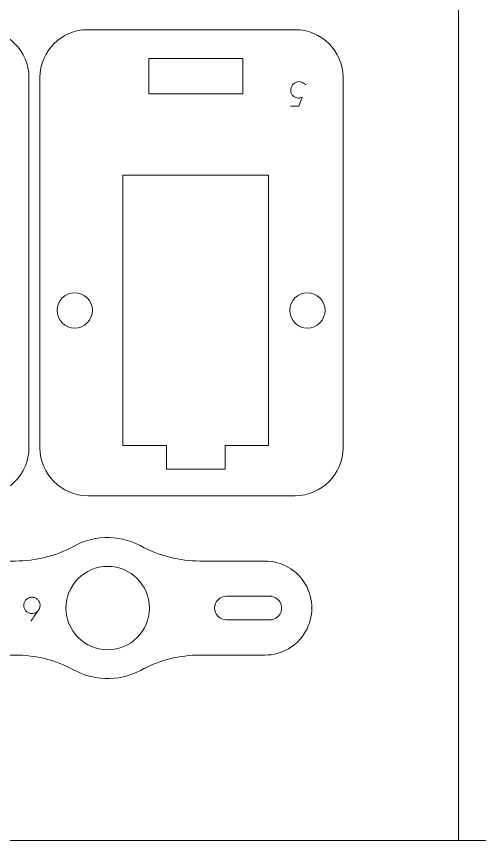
# Model space of a CAD drawing. Header units: millimetres. Extents: x 1 to 3601, y 1 to 1216.
# Drawn here: x 563.1 to 602.5, y 1.5 to 71.6 of the extents above; entities that cross this region are included whole.
import ezdxf

# ---------------------------------------------------------------- set-up
doc = ezdxf.new("R2010")
doc.units = ezdxf.units.MM
doc.layers.get('0').update_dxf_attribs({"lineweight": 5})
for name, color, linetype, lineweight in [('MARCATGE', 1, 'Continuous', 5), ('NO IMPRES', 5, 'Continuous', 5), ('TALL 1', 4, 'Continuous', 5)]:
    doc.layers.add(name, color=color, linetype=linetype, lineweight=lineweight)

msp = doc.modelspace()

# ---------------------------------------------------------------- linework, layer by layer
for points, knots in [([(538.39, 34.886), (538.39, 34.886), (538.39, 66.391), (538.39, 66.391), (538.39, 66.391), (538.39, 68.628), (540.22, 70.458), (542.457, 70.458), (542.457, 70.458), (542.457, 70.458), (560.121, 70.458), (560.121, 70.458), (560.121, 70.458), (562.358, 70.458), (564.188, 68.628), (564.188, 66.391), (564.188, 66.391), (564.188, 66.391), (564.188, 34.886), (564.188, 34.886), (564.188, 34.886), (564.188, 32.649), (562.358, 30.818), (560.121, 30.818), (560.121, 30.818), (560.121, 30.818), (542.457, 30.818), (542.457, 30.818), (542.457, 30.818), (540.22, 30.818), (538.39, 32.649), (538.39, 34.886)], [0, 0, 0, 0, 0.111111, 0.111111, 0.111111, 0.111111, 0.222222, 0.222222, 0.222222, 0.222222, 0.333333, 0.333333, 0.333333, 0.333333, 0.444444, 0.444444, 0.444444, 0.444444, 0.555556, 0.555556, 0.555556, 0.555556, 0.666667, 0.666667, 0.666667, 0.666667, 0.777778, 0.777778, 0.777778, 0.777778, 1, 1, 1, 1]), ([(565.118, 34.886), (565.118, 34.886), (565.118, 66.391), (565.118, 66.391), (565.118, 66.391), (565.118, 68.628), (566.948, 70.458), (569.185, 70.458), (569.185, 70.458), (569.185, 70.458), (586.849, 70.458), (586.849, 70.458), (586.849, 70.458), (589.086, 70.458), (590.916, 68.628), (590.916, 66.391), (590.916, 66.391), (590.916, 66.391), (590.916, 34.886), (590.916, 34.886), (590.916, 34.886), (590.916, 32.649), (589.086, 30.818), (586.849, 30.818), (586.849, 30.818), (586.849, 30.818), (569.185, 30.818), (569.185, 30.818), (569.185, 30.818), (566.948, 30.818), (565.118, 32.649), (565.118, 34.886)], [0, 0, 0, 0, 0.111111, 0.111111, 0.111111, 0.111111, 0.222222, 0.222222, 0.222222, 0.222222, 0.333333, 0.333333, 0.333333, 0.333333, 0.444444, 0.444444, 0.444444, 0.444444, 0.555556, 0.555556, 0.555556, 0.555556, 0.666667, 0.666667, 0.666667, 0.666667, 0.777778, 0.777778, 0.777778, 0.777778, 1, 1, 1, 1]), ([(573.792, 16.007), (573.792, 16.007), (574.015, 16.136), (574.015, 16.136), (574.015, 16.136), (572.215, 15.037), (569.913, 14.939), (567.982, 16.007), (567.982, 16.007), (566.501, 16.827), (564.735, 17.257), (563.041, 17.257), (563.041, 17.257), (563.041, 17.257), (535.688, 17.257), (535.688, 17.257), (535.688, 17.257), (534.259, 17.257), (532.938, 18.019), (532.224, 19.257), (532.224, 19.257), (531.509, 20.494), (531.509, 22.019), (532.224, 23.257), (532.224, 23.257), (532.938, 24.494), (534.259, 25.257), (535.688, 25.257), (535.688, 25.257), (535.688, 25.257), (563.041, 25.257), (563.041, 25.257), (563.041, 25.257), (564.735, 25.257), (566.501, 25.687), (567.982, 26.507), (567.982, 26.507), (569.904, 27.57), (572.194, 27.478), (573.99, 26.393), (573.99, 26.393), (573.99, 26.393), (573.792, 26.507), (573.792, 26.507), (573.792, 26.507), (575.274, 25.687), (577.04, 25.257), (578.733, 25.257), (578.733, 25.257), (578.733, 25.257), (584.26, 25.257), (584.26, 25.257), (584.26, 25.257), (585.69, 25.257), (587.01, 24.494), (587.725, 23.257), (587.725, 23.257), (588.439, 22.019), (588.439, 20.494), (587.725, 19.257), (587.725, 19.257), (587.01, 18.019), (585.69, 17.257), (584.26, 17.257), (584.26, 17.257), (584.26, 17.257), (578.733, 17.257), (578.733, 17.257), (578.733, 17.257), (577.04, 17.257), (575.274, 16.827), (573.792, 16.007)], [0, 0, 0, 0, 0.052632, 0.052632, 0.052632, 0.052632, 0.105263, 0.105263, 0.105263, 0.105263, 0.157895, 0.157895, 0.157895, 0.157895, 0.210526, 0.210526, 0.210526, 0.210526, 0.263158, 0.263158, 0.263158, 0.263158, 0.315789, 0.315789, 0.315789, 0.315789, 0.368421, 0.368421, 0.368421, 0.368421, 0.421053, 0.421053, 0.421053, 0.421053, 0.473684, 0.473684, 0.473684, 0.473684, 0.526316, 0.526316, 0.526316, 0.526316, 0.578947, 0.578947, 0.578947, 0.578947, 0.631579, 0.631579, 0.631579, 0.631579, 0.684211, 0.684211, 0.684211, 0.684211, 0.736842, 0.736842, 0.736842, 0.736842, 0.789474, 0.789474, 0.789474, 0.789474, 0.842105, 0.842105, 0.842105, 0.842105, 0.894737, 0.894737, 0.894737, 0.894737, 1, 1, 1, 1])]:
    msp.add_open_spline(points, degree=3, knots=knots)
at = {"layer": 'MARCATGE'}
for points, knots in [([(587.736, 65.761), (587.725, 65.774), (587.704, 65.795), (587.674, 65.824), (587.674, 65.824), (587.644, 65.853), (587.605, 65.884), (587.557, 65.915), (587.557, 65.915), (587.509, 65.946), (587.451, 65.973), (587.383, 65.998), (587.383, 65.998), (587.316, 66.022), (587.237, 66.035), (587.146, 66.037), (587.146, 66.037), (587.056, 66.037), (586.97, 66.018), (586.888, 65.978), (586.888, 65.978), (586.806, 65.939), (586.733, 65.884), (586.669, 65.814), (586.669, 65.814), (586.605, 65.745), (586.555, 65.664), (586.517, 65.572), (586.517, 65.572), (586.479, 65.479), (586.46, 65.382), (586.46, 65.278), (586.46, 65.278), (586.46, 65.175), (586.483, 65.083), (586.527, 65.005), (586.527, 65.005), (586.571, 64.925), (586.625, 64.859), (586.689, 64.805), (586.689, 64.805), (586.753, 64.752), (586.821, 64.712), (586.892, 64.685), (586.892, 64.685), (586.964, 64.659), (587.027, 64.646), (587.081, 64.646), (587.081, 64.646), (587.115, 64.64), (587.151, 64.639), (587.189, 64.643), (587.189, 64.643), (587.221, 64.647), (587.258, 64.654), (587.301, 64.663), (587.301, 64.663), (587.345, 64.672), (587.389, 64.687), (587.434, 64.708), (587.434, 64.708), (587.434, 64.708), (587.152, 63.957), (587.152, 63.957), (587.152, 63.957), (587.152, 63.957), (586.441, 63.957), (586.441, 63.957), (586.441, 63.957), (586.441, 63.957), (587.152, 63.957), (587.152, 63.957), (587.152, 63.957), (587.152, 63.957), (587.434, 64.708), (587.434, 64.708), (587.434, 64.708), (587.389, 64.687), (587.345, 64.672), (587.301, 64.663), (587.301, 64.663), (587.258, 64.654), (587.221, 64.647), (587.189, 64.643), (587.189, 64.643), (587.151, 64.639), (587.115, 64.64), (587.081, 64.646), (587.081, 64.646), (587.027, 64.646), (586.964, 64.659), (586.892, 64.685), (586.892, 64.685), (586.821, 64.712), (586.753, 64.752), (586.689, 64.805), (586.689, 64.805), (586.625, 64.859), (586.571, 64.925), (586.527, 65.005), (586.527, 65.005), (586.483, 65.083), (586.46, 65.175), (586.46, 65.278), (586.46, 65.278), (586.46, 65.382), (586.479, 65.479), (586.517, 65.572), (586.517, 65.572), (586.555, 65.664), (586.605, 65.745), (586.669, 65.814), (586.669, 65.814), (586.733, 65.884), (586.806, 65.939), (586.888, 65.978), (586.888, 65.978), (586.97, 66.018), (587.056, 66.037), (587.146, 66.037), (587.146, 66.037), (587.237, 66.035), (587.316, 66.022), (587.383, 65.998), (587.383, 65.998), (587.451, 65.973), (587.509, 65.946), (587.557, 65.915), (587.557, 65.915), (587.605, 65.884), (587.644, 65.853), (587.674, 65.824), (587.674, 65.824), (587.704, 65.795), (587.725, 65.774), (587.736, 65.761)], [0, 0, 0, 0, 0.028571, 0.028571, 0.028571, 0.028571, 0.057143, 0.057143, 0.057143, 0.057143, 0.085714, 0.085714, 0.085714, 0.085714, 0.114286, 0.114286, 0.114286, 0.114286, 0.142857, 0.142857, 0.142857, 0.142857, 0.171429, 0.171429, 0.171429, 0.171429, 0.2, 0.2, 0.2, 0.2, 0.228571, 0.228571, 0.228571, 0.228571, 0.257143, 0.257143, 0.257143, 0.257143, 0.285714, 0.285714, 0.285714, 0.285714, 0.314286, 0.314286, 0.314286, 0.314286, 0.342857, 0.342857, 0.342857, 0.342857, 0.371429, 0.371429, 0.371429, 0.371429, 0.4, 0.4, 0.4, 0.4, 0.428571, 0.428571, 0.428571, 0.428571, 0.457143, 0.457143, 0.457143, 0.457143, 0.485714, 0.485714, 0.485714, 0.485714, 0.514286, 0.514286, 0.514286, 0.514286, 0.542857, 0.542857, 0.542857, 0.542857, 0.571429, 0.571429, 0.571429, 0.571429, 0.6, 0.6, 0.6, 0.6, 0.628571, 0.628571, 0.628571, 0.628571, 0.657143, 0.657143, 0.657143, 0.657143, 0.685714, 0.685714, 0.685714, 0.685714, 0.714286, 0.714286, 0.714286, 0.714286, 0.742857, 0.742857, 0.742857, 0.742857, 0.771429, 0.771429, 0.771429, 0.771429, 0.8, 0.8, 0.8, 0.8, 0.828571, 0.828571, 0.828571, 0.828571, 0.857143, 0.857143, 0.857143, 0.857143, 0.885714, 0.885714, 0.885714, 0.885714, 0.914286, 0.914286, 0.914286, 0.914286, 0.942857, 0.942857, 0.942857, 0.942857, 1, 1, 1, 1]), ([(564.333, 20.135), (564.453, 20.303), (564.562, 20.455), (564.66, 20.592), (564.66, 20.592), (564.702, 20.651), (564.743, 20.709), (564.784, 20.767), (564.784, 20.767), (564.826, 20.826), (564.864, 20.879), (564.899, 20.928), (564.899, 20.928), (564.933, 20.977), (564.963, 21.019), (564.988, 21.054), (564.988, 21.054), (565.012, 21.089), (565.028, 21.113), (565.036, 21.126), (565.036, 21.126), (565.099, 21.237), (565.131, 21.356), (565.131, 21.484), (565.131, 21.484), (565.131, 21.58), (565.113, 21.67), (565.076, 21.754), (565.076, 21.754), (565.04, 21.837), (564.99, 21.911), (564.928, 21.974), (564.928, 21.974), (564.866, 22.037), (564.793, 22.087), (564.71, 22.123), (564.71, 22.123), (564.626, 22.16), (564.536, 22.178), (564.44, 22.178), (564.44, 22.178), (564.344, 22.178), (564.254, 22.16), (564.169, 22.123), (564.169, 22.123), (564.084, 22.087), (564.011, 22.037), (563.948, 21.974), (563.948, 21.974), (563.885, 21.911), (563.835, 21.837), (563.798, 21.754), (563.798, 21.754), (563.761, 21.67), (563.743, 21.58), (563.743, 21.484), (563.743, 21.484), (563.743, 21.388), (563.761, 21.298), (563.798, 21.215), (563.798, 21.215), (563.835, 21.131), (563.885, 21.058), (563.948, 20.995), (563.948, 20.995), (564.011, 20.932), (564.084, 20.882), (564.169, 20.845), (564.169, 20.845), (564.254, 20.808), (564.344, 20.79), (564.44, 20.79), (564.44, 20.79), (564.564, 20.79), (564.679, 20.821), (564.786, 20.883), (564.786, 20.883), (564.892, 20.945), (564.975, 21.026), (565.036, 21.126), (565.036, 21.126), (564.975, 21.026), (564.892, 20.945), (564.786, 20.883), (564.786, 20.883), (564.679, 20.821), (564.564, 20.79), (564.44, 20.79), (564.44, 20.79), (564.344, 20.79), (564.254, 20.808), (564.169, 20.845), (564.169, 20.845), (564.084, 20.882), (564.011, 20.932), (563.948, 20.995), (563.948, 20.995), (563.885, 21.058), (563.835, 21.131), (563.798, 21.215), (563.798, 21.215), (563.761, 21.298), (563.743, 21.388), (563.743, 21.484), (563.743, 21.484), (563.743, 21.58), (563.761, 21.67), (563.798, 21.754), (563.798, 21.754), (563.835, 21.837), (563.885, 21.911), (563.948, 21.974), (563.948, 21.974), (564.011, 22.037), (564.084, 22.087), (564.169, 22.123), (564.169, 22.123), (564.254, 22.16), (564.344, 22.178), (564.44, 22.178), (564.44, 22.178), (564.536, 22.178), (564.626, 22.16), (564.71, 22.123), (564.71, 22.123), (564.793, 22.087), (564.866, 22.037), (564.928, 21.974), (564.928, 21.974), (564.99, 21.911), (565.04, 21.837), (565.076, 21.754), (565.076, 21.754), (565.113, 21.67), (565.131, 21.58), (565.131, 21.484), (565.131, 21.484), (565.131, 21.356), (565.099, 21.237), (565.036, 21.126), (565.036, 21.126), (565.028, 21.113), (565.012, 21.089), (564.988, 21.054), (564.988, 21.054), (564.963, 21.019), (564.933, 20.977), (564.899, 20.928), (564.899, 20.928), (564.864, 20.879), (564.826, 20.826), (564.784, 20.767), (564.784, 20.767), (564.743, 20.709), (564.702, 20.651), (564.66, 20.592), (564.66, 20.592), (564.562, 20.455), (564.453, 20.303), (564.333, 20.135)], [0, 0, 0, 0, 0.02439, 0.02439, 0.02439, 0.02439, 0.04878, 0.04878, 0.04878, 0.04878, 0.073171, 0.073171, 0.073171, 0.073171, 0.097561, 0.097561, 0.097561, 0.097561, 0.121951, 0.121951, 0.121951, 0.121951, 0.146341, 0.146341, 0.146341, 0.146341, 0.170732, 0.170732, 0.170732, 0.170732, 0.195122, 0.195122, 0.195122, 0.195122, 0.219512, 0.219512, 0.219512, 0.219512, 0.243902, 0.243902, 0.243902, 0.243902, 0.268293, 0.268293, 0.268293, 0.268293, 0.292683, 0.292683, 0.292683, 0.292683, 0.317073, 0.317073, 0.317073, 0.317073, 0.341463, 0.341463, 0.341463, 0.341463, 0.365854, 0.365854, 0.365854, 0.365854, 0.390244, 0.390244, 0.390244, 0.390244, 0.414634, 0.414634, 0.414634, 0.414634, 0.439024, 0.439024, 0.439024, 0.439024, 0.463415, 0.463415, 0.463415, 0.463415, 0.487805, 0.487805, 0.487805, 0.487805, 0.512195, 0.512195, 0.512195, 0.512195, 0.536585, 0.536585, 0.536585, 0.536585, 0.560976, 0.560976, 0.560976, 0.560976, 0.585366, 0.585366, 0.585366, 0.585366, 0.609756, 0.609756, 0.609756, 0.609756, 0.634146, 0.634146, 0.634146, 0.634146, 0.658537, 0.658537, 0.658537, 0.658537, 0.682927, 0.682927, 0.682927, 0.682927, 0.707317, 0.707317, 0.707317, 0.707317, 0.731707, 0.731707, 0.731707, 0.731707, 0.756098, 0.756098, 0.756098, 0.756098, 0.780488, 0.780488, 0.780488, 0.780488, 0.804878, 0.804878, 0.804878, 0.804878, 0.829268, 0.829268, 0.829268, 0.829268, 0.853659, 0.853659, 0.853659, 0.853659, 0.878049, 0.878049, 0.878049, 0.878049, 0.902439, 0.902439, 0.902439, 0.902439, 0.926829, 0.926829, 0.926829, 0.926829, 0.95122, 0.95122, 0.95122, 0.95122, 1, 1, 1, 1])]:
    msp.add_open_spline(points, degree=3, knots=knots, dxfattribs=at)
at = {"layer": 'NO IMPRES'}
for points in [[(0.741, 1.483), (0.741, 301.483), (600.741, 301.483), (600.741, 1.483)], [(600.741, 1.483), (600.741, 301.483), (1200.741, 301.483), (1200.741, 1.483)]]:
    msp.add_lwpolyline(points, close=True, dxfattribs=at)
at = {"layer": 'TALL 1'}
for points, knots in [([(574.384, 65.013), (574.384, 65.013), (574.384, 68.013), (574.384, 68.013), (574.384, 68.013), (574.384, 68.013), (582.384, 68.013), (582.384, 68.013), (582.384, 68.013), (582.384, 68.013), (582.384, 65.013), (582.384, 65.013), (582.384, 65.013), (582.384, 65.013), (574.384, 65.013), (574.384, 65.013)], [0, 0, 0, 0, 0.2, 0.2, 0.2, 0.2, 0.4, 0.4, 0.4, 0.4, 0.6, 0.6, 0.6, 0.6, 1, 1, 1, 1]), ([(572.184, 35.077), (572.184, 35.077), (572.184, 58.077), (572.184, 58.077), (572.184, 58.077), (572.184, 58.077), (584.584, 58.077), (584.584, 58.077), (584.584, 58.077), (584.584, 58.077), (584.584, 35.077), (584.584, 35.077), (584.584, 35.077), (584.584, 35.077), (580.884, 35.077), (580.884, 35.077), (580.884, 35.077), (580.884, 35.077), (580.884, 33.077), (580.884, 33.077), (580.884, 33.077), (580.884, 33.077), (575.884, 33.077), (575.884, 33.077), (575.884, 33.077), (575.884, 33.077), (575.884, 35.077), (575.884, 35.077), (575.884, 35.077), (575.884, 35.077), (572.184, 35.077), (572.184, 35.077)], [0, 0, 0, 0, 0.111111, 0.111111, 0.111111, 0.111111, 0.222222, 0.222222, 0.222222, 0.222222, 0.333333, 0.333333, 0.333333, 0.333333, 0.444444, 0.444444, 0.444444, 0.444444, 0.555556, 0.555556, 0.555556, 0.555556, 0.666667, 0.666667, 0.666667, 0.666667, 0.777778, 0.777778, 0.777778, 0.777778, 1, 1, 1, 1]), ([(568.084, 45.077), (568.913, 45.077), (569.584, 45.749), (569.584, 46.577), (569.584, 46.577), (569.584, 47.406), (568.913, 48.077), (568.084, 48.077), (568.084, 48.077), (567.256, 48.077), (566.584, 47.406), (566.584, 46.577), (566.584, 46.577), (566.584, 45.749), (567.256, 45.077), (568.084, 45.077)], [0, 0, 0, 0, 0.2, 0.2, 0.2, 0.2, 0.4, 0.4, 0.4, 0.4, 0.6, 0.6, 0.6, 0.6, 1, 1, 1, 1]), ([(587.884, 45.077), (588.713, 45.077), (589.384, 45.749), (589.384, 46.577), (589.384, 46.577), (589.384, 47.406), (588.713, 48.077), (587.884, 48.077), (587.884, 48.077), (587.056, 48.077), (586.384, 47.406), (586.384, 46.577), (586.384, 46.577), (586.384, 45.749), (587.056, 45.077), (587.884, 45.077)], [0, 0, 0, 0, 0.2, 0.2, 0.2, 0.2, 0.4, 0.4, 0.4, 0.4, 0.6, 0.6, 0.6, 0.6, 1, 1, 1, 1]), ([(574.437, 21.257), (574.437, 23.217), (572.848, 24.807), (570.887, 24.807), (570.887, 24.807), (568.927, 24.807), (567.337, 23.217), (567.337, 21.257), (567.337, 21.257), (567.337, 19.296), (568.927, 17.707), (570.887, 17.707), (570.887, 17.707), (572.848, 17.707), (574.437, 19.296), (574.437, 21.257)], [0, 0, 0, 0, 0.2, 0.2, 0.2, 0.2, 0.4, 0.4, 0.4, 0.4, 0.6, 0.6, 0.6, 0.6, 1, 1, 1, 1]), ([(584.868, 22.257), (584.868, 22.257), (584.687, 22.257), (584.687, 22.257), (584.687, 22.257), (585.044, 22.257), (585.374, 22.066), (585.553, 21.757), (585.553, 21.757), (585.732, 21.447), (585.732, 21.066), (585.553, 20.757), (585.553, 20.757), (585.374, 20.447), (585.044, 20.257), (584.687, 20.257), (584.687, 20.257), (584.687, 20.257), (580.987, 20.257), (580.987, 20.257), (580.987, 20.257), (580.435, 20.257), (579.987, 20.705), (579.987, 21.257), (579.987, 21.257), (579.987, 21.809), (580.435, 22.257), (580.987, 22.257), (580.987, 22.257), (580.987, 22.257), (584.868, 22.257), (584.868, 22.257)], [0, 0, 0, 0, 0.111111, 0.111111, 0.111111, 0.111111, 0.222222, 0.222222, 0.222222, 0.222222, 0.333333, 0.333333, 0.333333, 0.333333, 0.444444, 0.444444, 0.444444, 0.444444, 0.555556, 0.555556, 0.555556, 0.555556, 0.666667, 0.666667, 0.666667, 0.666667, 0.777778, 0.777778, 0.777778, 0.777778, 1, 1, 1, 1])]:
    msp.add_open_spline(points, degree=3, knots=knots, dxfattribs=at)

doc.saveas('drawing.dxf')
